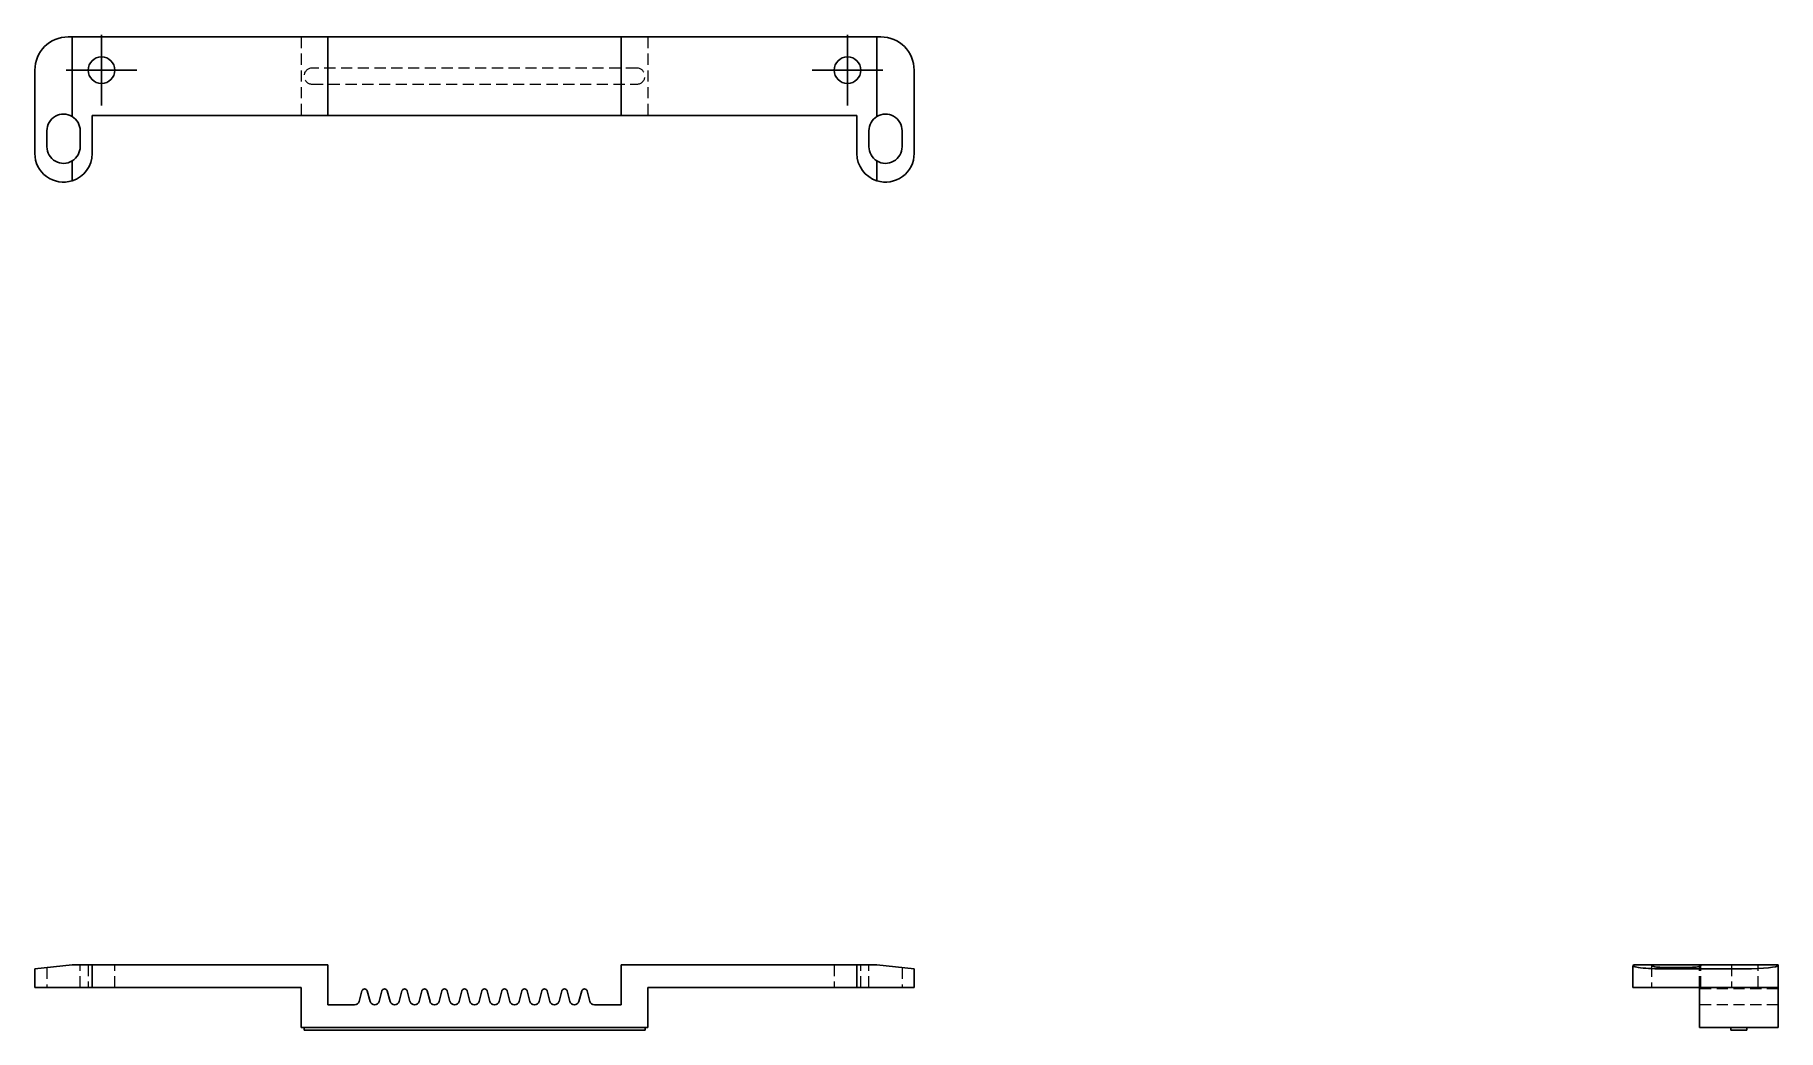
# Model space of a CAD drawing. Header units: millimetres. Extents: x 33 to 231, y 53 to 166.
import ezdxf

# ---------------------------------------------------------------- set-up
doc = ezdxf.new("R2010")
doc.units = ezdxf.units.MM
doc.linetypes.add('HIDDEN', pattern=[1.905, 1.27, -0.635])
doc.layers.add('10', color=7, linetype='Continuous')

# ---------------------------------------------------------------- blocks, each defined once
blk = doc.blocks.new('SW_CENTERMARKSYMBOL_0')
at = {"layer": '10', "color": 0}
for p, q in [((0, 2.5), (0, 4.02)), ((0, 0), (0, 2.5)), ((-2.5, 0), (-4.02, 0)), ((0, 0), (-2.5, 0)), ((0, 0), (0, -2.5)), ((0, 0), (2.5, 0)), ((2.5, 0), (4.02, 0)), ((0, -2.5), (0, -4.02))]:
    blk.add_line(p, q, dxfattribs=at)
blk = doc.blocks.new('SW_CENTERMARKSYMBOL_1')
at = {"layer": '10', "color": 0}
for p, q in [((0, 2.5), (0, 4.02)), ((0, 0), (0, 2.5)), ((-2.5, 0), (-4.02, 0)), ((0, 0), (-2.5, 0)), ((0, 0), (0, -2.5)), ((0, 0), (2.5, 0)), ((2.5, 0), (4.02, 0)), ((0, -2.5), (0, -4.02))]:
    blk.add_line(p, q, dxfattribs=at)

msp = doc.modelspace()

# ---------------------------------------------------------------- linework, layer by layer
at = {"color": 7, "linetype": 'Continuous', "lineweight": 25}
for p, q in [((37.24, 166.26), (36.79, 166.26)), ((37.24, 157.19), (37.24, 166.26)), ((37.24, 166.26), (66.33, 166.26)), ((66.33, 166.26), (66.33, 157.32)), ((66.33, 166.26), (69.36, 166.26)), ((69.36, 166.26), (69.88, 166.26)), ((69.88, 166.26), (70.2, 166.26)), ((70.2, 166.26), (70.8, 166.26)), ((70.8, 166.26), (71.12, 166.26)), ((71.12, 166.26), (72.15, 166.26)), ((72.15, 166.26), (72.47, 166.26)), ((72.47, 166.26), (73.07, 166.26)), ((73.07, 166.26), (73.39, 166.26)), ((73.39, 166.26), (74.43, 166.26)), ((74.43, 166.26), (74.75, 166.26)), ((74.75, 166.26), (75.35, 166.26)), ((75.35, 166.26), (75.66, 166.26)), ((75.66, 166.26), (76.7, 166.26)), ((76.7, 166.26), (77.02, 166.26)), ((77.02, 166.26), (77.62, 166.26)), ((77.62, 166.26), (77.94, 166.26)), ((77.94, 166.26), (78.97, 166.26)), ((78.97, 166.26), (79.29, 166.26)), ((79.29, 166.26), (79.89, 166.26)), ((79.89, 166.26), (80.21, 166.26)), ((80.21, 166.26), (81.24, 166.26)), ((81.24, 166.26), (81.56, 166.26)), ((81.56, 166.26), (82.16, 166.26)), ((82.16, 166.26), (82.48, 166.26)), ((83.52, 166.26), (82.48, 166.26)), ((83.84, 166.26), (83.52, 166.26)), ((84.44, 166.26), (83.84, 166.26)), ((84.76, 166.26), (84.44, 166.26)), ((85.79, 166.26), (84.76, 166.26)), ((86.11, 166.26), (85.79, 166.26)), ((86.71, 166.26), (86.11, 166.26)), ((87.03, 166.26), (86.71, 166.26)), ((88.06, 166.26), (87.03, 166.26)), ((88.38, 166.26), (88.06, 166.26)), ((88.98, 166.26), (88.38, 166.26)), ((89.3, 166.26), (88.98, 166.26)), ((90.34, 166.26), (89.3, 166.26)), ((90.65, 166.26), (90.34, 166.26)), ((91.25, 166.26), (90.65, 166.26)), ((91.57, 166.26), (91.25, 166.26)), ((92.61, 166.26), (91.57, 166.26)), ((92.93, 166.26), (92.61, 166.26)), ((93.53, 166.26), (92.93, 166.26)), ((93.85, 166.26), (93.53, 166.26)), ((94.88, 166.26), (93.85, 166.26)), ((95.2, 166.26), (94.88, 166.26)), ((95.8, 166.26), (95.2, 166.26)), ((96.12, 166.26), (95.8, 166.26)), ((96.64, 166.26), (96.12, 166.26)), ((99.67, 166.26), (96.64, 166.26)), ((99.67, 166.26), (99.67, 157.32)), ((128.76, 166.26), (99.67, 166.26)), ((128.76, 157.19), (128.76, 166.26)), ((128.76, 166.26), (129.21, 166.26)), ((33, 162.47), (33, 153)), ((133, 162.47), (133, 153)), ((39.52, 157.32), (66.33, 157.32)), ((39.52, 153), (39.52, 157.32)), ((66.33, 157.32), (69.36, 157.32)), ((69.88, 157.32), (69.36, 157.32)), ((70.2, 157.32), (69.88, 157.32)), ((70.2, 157.32), (70.8, 157.32)), ((70.8, 157.32), (71.12, 157.32)), ((72.15, 157.32), (71.12, 157.32)), ((72.47, 157.32), (72.15, 157.32)), ((72.47, 157.32), (73.07, 157.32)), ((73.07, 157.32), (73.39, 157.32)), ((74.43, 157.32), (73.39, 157.32)), ((74.75, 157.32), (74.43, 157.32)), ((74.75, 157.32), (75.35, 157.32)), ((75.35, 157.32), (75.66, 157.32)), ((76.7, 157.32), (75.66, 157.32)), ((77.02, 157.32), (76.7, 157.32)), ((77.02, 157.32), (77.62, 157.32)), ((77.62, 157.32), (77.94, 157.32)), ((78.97, 157.32), (77.94, 157.32)), ((79.29, 157.32), (78.97, 157.32)), ((79.29, 157.32), (79.89, 157.32)), ((79.89, 157.32), (80.21, 157.32)), ((81.24, 157.32), (80.21, 157.32)), ((81.56, 157.32), (81.24, 157.32)), ((81.56, 157.32), (82.16, 157.32)), ((82.16, 157.32), (82.48, 157.32)), ((82.48, 157.32), (83.52, 157.32)), ((83.84, 157.32), (83.52, 157.32)), ((84.44, 157.32), (83.84, 157.32)), ((84.44, 157.32), (84.76, 157.32)), ((84.76, 157.32), (85.79, 157.32)), ((86.11, 157.32), (85.79, 157.32)), ((86.71, 157.32), (86.11, 157.32)), ((86.71, 157.32), (87.03, 157.32)), ((87.03, 157.32), (88.06, 157.32)), ((88.38, 157.32), (88.06, 157.32)), ((88.98, 157.32), (88.38, 157.32)), ((88.98, 157.32), (89.3, 157.32)), ((89.3, 157.32), (90.34, 157.32)), ((90.65, 157.32), (90.34, 157.32)), ((91.25, 157.32), (90.65, 157.32)), ((91.25, 157.32), (91.57, 157.32)), ((91.57, 157.32), (92.61, 157.32)), ((92.93, 157.32), (92.61, 157.32)), ((93.53, 157.32), (92.93, 157.32)), ((93.53, 157.32), (93.85, 157.32)), ((93.85, 157.32), (94.88, 157.32)), ((95.2, 157.32), (94.88, 157.32)), ((95.8, 157.32), (95.2, 157.32)), ((95.8, 157.32), (96.12, 157.32)), ((96.12, 157.32), (96.64, 157.32)), ((99.67, 157.32), (96.64, 157.32)), ((126.48, 157.32), (99.67, 157.32)), ((126.48, 153), (126.48, 157.32)), ((34.36, 153.76), (34.36, 155.58)), ((38.15, 153.76), (38.15, 155.58)), ((127.85, 153.76), (127.85, 155.58)), ((131.64, 153.76), (131.64, 155.58)), ((37.24, 149.89), (37.24, 152.14)), ((128.76, 149.89), (128.76, 152.14)), ((33, 60.26), (37.24, 60.71)), ((33, 58.14), (33, 60.26)), ((37.24, 60.71), (39.52, 60.71)), ((39.52, 60.71), (39.52, 58.14)), ((39.52, 60.71), (66.33, 60.71)), ((66.33, 60.71), (66.33, 56.17)), ((99.67, 60.71), (99.67, 56.17)), ((126.48, 60.71), (99.67, 60.71)), ((126.48, 60.71), (126.48, 58.14)), ((128.76, 60.71), (126.48, 60.71)), ((133, 60.26), (128.76, 60.71)), ((133, 58.14), (133, 60.26)), ((214.74, 60.61), (214.74, 58.14)), ((214.89, 60.71), (217.14, 60.71)), ((218.76, 60.71), (217.14, 60.71)), ((227.47, 60.26), (218, 60.26)), ((218.76, 60.71), (220.58, 60.71)), ((218.76, 60.4), (220.58, 60.4)), ((222.19, 60.71), (220.58, 60.71)), ((222.19, 60.71), (231.26, 60.71)), ((231.26, 60.71), (231.26, 60.66)), ((231.26, 58.14), (231.26, 60.66)), ((39.52, 58.14), (33, 58.14)), ((63.3, 58.14), (39.52, 58.14)), ((63.3, 53.59), (63.3, 58.14)), ((70.2, 57.75), (69.88, 56.56)), ((70.8, 57.75), (71.12, 56.56)), ((72.47, 57.75), (72.15, 56.56)), ((73.07, 57.75), (73.39, 56.56)), ((74.75, 57.75), (74.43, 56.56)), ((75.35, 57.75), (75.66, 56.56)), ((77.02, 57.75), (76.7, 56.56)), ((77.62, 57.75), (77.94, 56.56)), ((79.29, 57.75), (78.97, 56.56)), ((79.89, 57.75), (80.21, 56.56)), ((81.56, 57.75), (81.24, 56.56)), ((82.16, 57.75), (82.48, 56.56)), ((83.84, 57.75), (83.52, 56.56)), ((84.44, 57.75), (84.76, 56.56)), ((86.11, 57.75), (85.79, 56.56)), ((86.71, 57.75), (87.03, 56.56)), ((88.38, 57.75), (88.06, 56.56)), ((88.98, 57.75), (89.3, 56.56)), ((90.65, 57.75), (90.34, 56.56)), ((91.25, 57.75), (91.57, 56.56)), ((92.93, 57.75), (92.61, 56.56)), ((93.53, 57.75), (93.85, 56.56)), ((95.2, 57.75), (94.88, 56.56)), ((95.8, 57.75), (96.12, 56.56)), ((102.7, 53.59), (102.7, 58.14)), ((102.7, 58.14), (126.48, 58.14)), ((126.48, 58.14), (133, 58.14)), ((214.74, 58.14), (218, 58.14)), ((227.47, 58.14), (218, 58.14)), ((222.32, 53.59), (222.32, 58.14)), ((227.47, 58.14), (231.26, 58.14)), ((231.26, 53.59), (231.26, 58.14)), ((66.33, 56.17), (69.36, 56.17)), ((99.67, 56.17), (96.64, 56.17)), ((102.7, 53.59), (63.3, 53.59)), ((63.61, 53.59), (63.61, 53.29)), ((102.39, 53.29), (102.39, 53.59)), ((231.26, 53.59), (222.32, 53.59)), ((225.88, 53.59), (225.88, 53.29)), ((227.7, 53.59), (227.7, 53.29)), ((63.61, 53.29), (64.52, 53.29)), ((101.48, 53.29), (64.52, 53.29)), ((102.39, 53.29), (101.48, 53.29)), ((227.7, 53.29), (225.88, 53.29))]:
    msp.add_line(p, q, dxfattribs=at)
at = {"color": 7, "linetype": 'HIDDEN', "lineweight": 18}
for p, q in [((63.3, 166.26), (63.3, 157.32)), ((102.7, 166.26), (102.7, 157.32)), ((101.48, 162.7), (64.52, 162.7)), ((64.52, 160.88), (101.48, 160.88)), ((34.36, 60.4), (34.36, 58.14)), ((38.15, 58.14), (38.15, 60.71)), ((39.06, 60.71), (39.06, 58.14)), ((42.09, 58.14), (42.09, 60.71)), ((123.91, 60.71), (123.91, 58.14)), ((126.94, 58.14), (126.94, 60.71)), ((127.85, 58.14), (127.85, 60.71)), ((131.64, 60.4), (131.64, 58.14)), ((216.86, 60.61), (216.86, 58.14)), ((222.32, 58.14), (222.32, 60.71)), ((222.47, 58.14), (222.47, 60.61)), ((225.95, 60.71), (225.95, 58.14)), ((228.98, 58.14), (228.98, 60.71)), ((231.26, 57.98), (222.32, 57.98)), ((231.26, 56.17), (222.32, 56.17))]:
    msp.add_line(p, q, dxfattribs=at)
at = {"color": 7, "linetype": 'Continuous', "lineweight": 25}
for centre in [(40.58, 162.47), (125.42, 162.47)]:
    msp.add_circle(centre, 1.52, dxfattribs=at)
for centre, radius, start, end in [((36.79, 162.47), 3.79, 90, 180), ((129.21, 162.47), 3.79, 0, 90), ((36.26, 155.58), 1.89, 58.6677, 180), ((36.26, 155.58), 1.89, 0, 58.6677), ((129.74, 155.58), 1.89, 121.3323, 180), ((129.74, 155.58), 1.89, 0, 121.3323), ((36.26, 153), 3.26, 180, 287.5973), ((36.26, 153.76), 1.89, 180, 301.3323), ((36.26, 153.76), 1.89, 301.3323, 0), ((36.26, 153), 3.26, 287.5973, 0), ((129.74, 153), 3.26, 180, 252.4027), ((129.74, 153.76), 1.89, 180, 238.6677), ((129.74, 153.76), 1.89, 238.6677, 0), ((129.74, 153), 3.26, 252.4027, 0), ((70.5, 57.67), 0.311, 15, 165), ((72.77, 57.67), 0.311, 15, 165), ((75.05, 57.67), 0.311, 15, 165), ((77.32, 57.67), 0.311, 15, 165), ((79.59, 57.67), 0.311, 15, 165), ((81.86, 57.67), 0.311, 15, 165), ((84.14, 57.67), 0.311, 15, 165), ((86.41, 57.67), 0.311, 15, 165), ((88.68, 57.67), 0.311, 15, 165), ((90.95, 57.67), 0.311, 15, 165), ((93.23, 57.67), 0.311, 15, 165), ((95.5, 57.67), 0.311, 15, 165), ((69.36, 56.7), 0.535, 270, 345), ((71.64, 56.7), 0.535, 195, 345), ((73.91, 56.7), 0.535, 195, 345), ((76.18, 56.7), 0.535, 195, 345), ((78.45, 56.7), 0.535, 195, 345), ((80.73, 56.7), 0.535, 195, 345), ((83, 56.7), 0.535, 195, 345), ((85.27, 56.7), 0.535, 195, 345), ((87.55, 56.7), 0.535, 195, 345), ((89.82, 56.7), 0.535, 195, 345), ((92.09, 56.7), 0.535, 195, 345), ((94.36, 56.7), 0.535, 195, 345), ((96.64, 56.7), 0.535, 195, 270)]:
    msp.add_arc(centre, radius, start, end, dxfattribs=at)
at = {"color": 7, "linetype": 'HIDDEN', "lineweight": 18}
for centre, start, end in [((64.52, 161.79), 90, 270), ((101.48, 161.79), 270, 90)]:
    msp.add_arc(centre, 0.909, start, end, dxfattribs=at)
at = {"color": 7, "linetype": 'Continuous', "lineweight": 25}
for centre, major_axis, start_param, end_param in [((218, 60.61), (3.26, 0), 2.834461, 4.712389), ((218.76, 60.61), (1.89, 0), 2.594742, 4.712389), ((220.58, 60.61), (1.89, 0), 4.712389, 6.830036), ((227.47, 60.66), (3.79, 0), 4.712389, 6.283185)]:
    msp.add_ellipse(centre, major_axis=major_axis, ratio=0.107143, start_param=start_param, end_param=end_param, dxfattribs=at)

# ---------------------------------------------------------------- block references
at = {"layer": '10'}
for name, p in [('SW_CENTERMARKSYMBOL_1', (40.58, 162.47)), ('SW_CENTERMARKSYMBOL_0', (125.42, 162.47))]:
    msp.add_blockref(name, p, dxfattribs=at)

doc.saveas('drawing.dxf')
